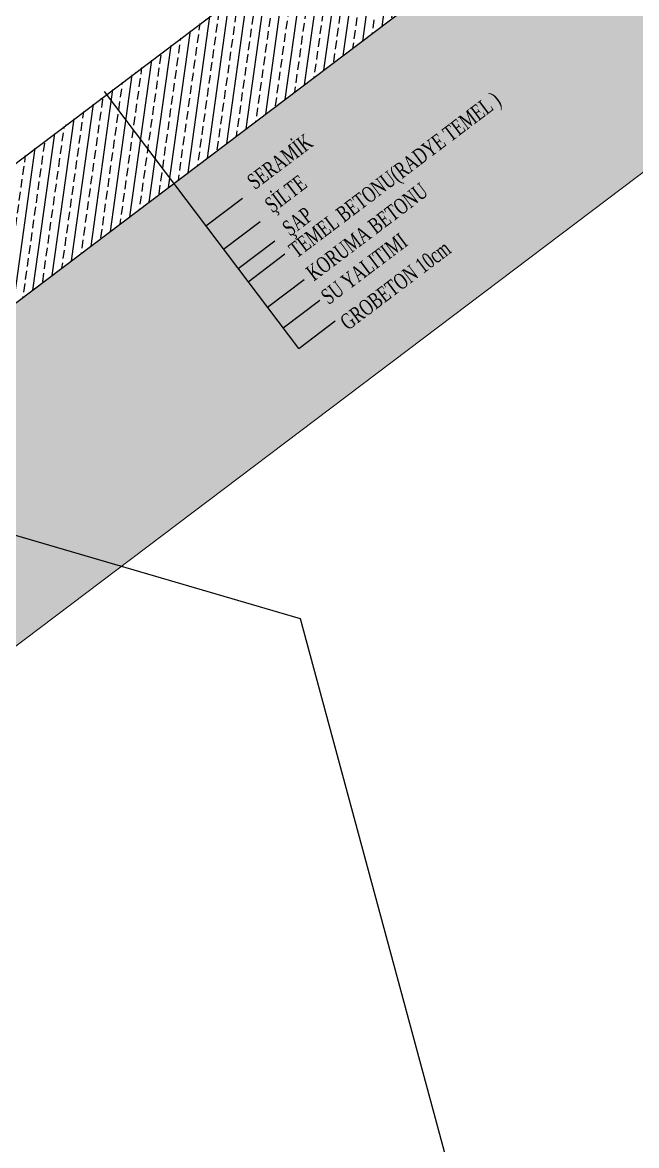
# Model space of a CAD drawing. Header units: millimetres. Extents: x 2232 to 85269, y -3593 to 5869.
# Drawn here: x 4120.7 to 4210, y 4197.7 to 4360.9 of the extents above; entities that cross this region are included whole.
import ezdxf

# ---------------------------------------------------------------- set-up
doc = ezdxf.new("R2010")
doc.units = ezdxf.units.MM
doc.linetypes.add('DOTX2', pattern=[0.5, 0, -0.5])
for name, color, linetype, lineweight in [('iz', 1, 'DOTX2', 20), ('Kiris', 7, 'Continuous', 30), ('sıva iç', 21, 'Continuous', 0), ('ÖLÇÜ İÇ', 7, 'Continuous', 9)]:
    doc.layers.add(name, color=color, linetype=linetype, lineweight=lineweight)
for name, color, linetype in [('poz', 1, 'Continuous'), ('Standart', 7, 'Continuous'), ('Yazi', 7, 'Continuous')]:
    doc.layers.add(name, color=color, linetype=linetype)
doc.styles.add('UNIVCH', font='times.ttf', dxfattribs={"width": 0.7})

# ---------------------------------------------------------------- blocks, each defined once
blk = doc.blocks.new('DFGDFG')
blk.add_polyline3d([(1063620.69, -436678.42, -138060.71), (1064618.24, -436970.1, -138060.71), (1064937.4, -438150.83, -138060.71), (1063811.86, -439339, -138060.71), (1062024.82, -438816.48, -138060.71)])
blk = doc.blocks.new('IDE991Entity4353')
at = {"layer": 'Standart', "linetype": 'Continuous', "lineweight": -3}
h = blk.add_hatch(dxfattribs=at)
h.set_pattern_fill('ANSI33', color=171, scale=40, style=0)
h.set_pattern_definition([(45, (0, 0), (-7.07107, 7.07107), []), (45, (7.071, 0), (-7.07107, 7.07107), [5, -2.5])])
h.paths.add_polyline_path([(2120, -315), (1545, -315), (1545, -250), (2120, -250)])
blk = doc.blocks.new('IDE991Entity5605')
at = {"layer": 'Standart', "color": 159, "linetype": 'Continuous', "lineweight": -3}
blk.add_lwpolyline([(2120, -315), (1545, -315)], dxfattribs=at)
blk = doc.blocks.new('IDE991Entity6709')
at = {"layer": 'Standart', "color": 159, "linetype": 'Continuous', "lineweight": -3}
blk.add_lwpolyline([(1572, -250), (1920, -250)], dxfattribs=at)
blk = doc.blocks.new('TRRTYT')
at = {"layer": 'Standart'}
for name in ['IDE991Entity4353', 'IDE991Entity6709', 'IDE991Entity5605']:
    blk.add_blockref(name, (1034515.63, -397430.95), dxfattribs=at)
blk = doc.blocks.new('GHGFHGF')
at = {"linetype": 'ByBlock', "ltscale": 50}
h = blk.add_hatch(dxfattribs=at)
h.set_pattern_fill('AR-CONC', color=252, scale=10, style=0)
h.set_pattern_definition([(50, (0, 0), (71.7260183, -6.2752135), [7.5, -82.5]), (355, (0, 0), (-13.8751334, 75.2192134), [6, -66]), (100.4514445, (5.98, -0.52), (57.8508847, 68.943999), [6.3740192, -70.1142112]), (46.1842, (0, 20), (106.724133, -16.551928), [11.25, -123.75]), (96.6356355, (8.89, 18.62), (93.4661946, 97.41186), [9.561034, -105.171376]), (351.184164, (0, 20), (93.4661945, 97.41186), [9, -99]), (21, (10, 15), (59.6907052, -40.261889), [7.5, -82.5]), (326, (10, 15), (24.331533, 72.5150045), [6, -66]), (71.451445, (14.974, 11.645), (84.0222377, 32.2531153), [6.374019, -70.1142112]), (37.5, (0, 0), (1.21598553, 33.2893854), [0, -65.2, 0, -67, 0, -66.25]), (7.5, (0, 0), (26.3069537, 39.4411712), [0, -38.2, 0, -63.7, 0, -25.25]), (327.5, (-22.3, 0), (53.3822436, -2.25548717), [0, -25, 0, -78, 0, -103.5]), (317.5, (-32.3, 0), (58.318617, 10.0104982), [0, -32.5, 0, -51.8, 0, -73.5])])
h.paths.add_polyline_path([(1293639.78, -410439.54), (1293283.41, -410439.54), (1293556.41, -410913.65), (1295564.41, -410913.65), (1295813.38, -410409.54), (1295805.64, -410409.54), (1295449.78, -410409.54), (1295449.78, -410689.54), (1295451.78, -410689.54), (1295499.78, -410689.54), (1295539.78, -410689.54), (1295524.78, -410749.54), (1295499.78, -410749.54), (1295499.78, -410754.54), (1294949.78, -410754.54), (1294949.78, -410869.54), (1294949.78, -410899.54), (1294719.78, -410899.54), (1294694.78, -410899.54), (1294694.78, -410754.54), (1293589.78, -410754.54), (1293589.78, -410749.54), (1293564.78, -410749.54), (1293549.78, -410689.54), (1293589.78, -410689.54), (1293637.78, -410689.54), (1293639.78, -410689.54)])
h.paths.add_polyline_path([(1293241.26, -410445.55), (1293458.3, -410445.55), (1293458.3, -410423.41), (1293241.26, -410423.41)], flags=9)
h.paths.add_polyline_path([(1293241.52, -410691.66), (1293475.04, -410691.66), (1293475.04, -410671.09), (1293241.52, -410671.09)], flags=9)
h.paths.add_polyline_path([(1293242.04, -410750.94), (1293495.49, -410750.94), (1293495.49, -410733.47), (1293242.04, -410733.47)], flags=9)
h.paths.add_polyline_path([(1293242.04, -410393.31), (1293458.81, -410393.31), (1293458.81, -410375.84), (1293242.04, -410375.84)], flags=9)
h.paths.add_polyline_path([(1293212.02, -410583.59), (1293506.96, -410583.59), (1293506.96, -410537.02), (1293212.02, -410537.02)], flags=9)
at = {"layer": 'iz', "ltscale": 50}
blk.add_lwpolyline([(1293549.78, -410689.54), (1295539.78, -410689.54)], dxfattribs=at)
at = {"layer": 'poz'}
for p, q in [((1295179.87, -410874.83), (1295179.87, -410687.54)), ((1295179.87, -410785.32), (1295206.58, -410785.32)), ((1295179.87, -410802.3), (1295206.58, -410802.3)), ((1295179.87, -410816.37), (1295206.58, -410816.37)), ((1295179.87, -410826.06), (1295206.58, -410826.06)), ((1295179.87, -410844.64), (1295206.58, -410844.64)), ((1295179.87, -410859.74), (1295206.58, -410859.74)), ((1295179.87, -410874.83), (1295206.58, -410874.83))]:
    blk.add_line(p, q, dxfattribs=at)
at = {"layer": 'sıva iç'}
blk.add_lwpolyline([(1293283.41, -410439.54), (1293556.41, -410913.65), (1295564.41, -410913.65), (1295813.38, -410409.54)], dxfattribs=at)
blk.add_blockref('TRRTYT', (258864.14, -13008.59), dxfattribs=at)
at = {"layer": 'Yazi', "char_height": 6.9984, "style": 'UNIVCH'}
for s, insert, width, attachment_point in [('{\\H1.3x;SERAMİK}', (1295215.02, -410776.88), 149.1566, 1), ('{\\H1.3x;ŞİLTE}', (1295215.02, -410793.86), 149.1566, 1), ('{\\H1.3x;ŞAP}', (1295215.02, -410810.85), 149.1566, 1), ('{\\H1.3x;TEMEL BETONU(RADYE TEMEL ) }', (1295210.42, -410835.34), 238.5399, 7), ('{\\fTimes New Roman|b0|i0|c162|p18;\\H1.3x;KORUMA BETONU}', (1295210.42, -410839.96), 121.5257, 1), ('{\\fTimes New Roman|b0|i0|c162|p18;\\H1.3x;SU YALITIMI }', (1295209, -410856.13), 335.9904, 1), ('{\\H1.3x;GROBETON 10cm}', (1295208.89, -410874.74), 121.5257, 1)]:
    blk.add_mtext(s, dxfattribs=dict(at, insert=insert, width=width, attachment_point=attachment_point))
blk = doc.blocks.new('RRRR')
at = {"layer": 'Kiris', "color": 18, "true_color": 0x000000}
blk.add_blockref('DFGDFG', (59854.18, 0), dxfattribs=at)
at = {"layer": 'sıva iç', "rotation": 37.05267661197627}
blk.add_blockref('GHGFHGF', (-156760.25, -889310.84), dxfattribs=at)

msp = doc.modelspace()

# ---------------------------------------------------------------- block references
at = {"layer": 'ÖLÇÜ İÇ', "xscale": 0.25, "yscale": 0.25, "zscale": 0.25}
msp.add_blockref('RRRR', (-276957.06, 113516.85), dxfattribs=at)

doc.saveas('drawing.dxf')
